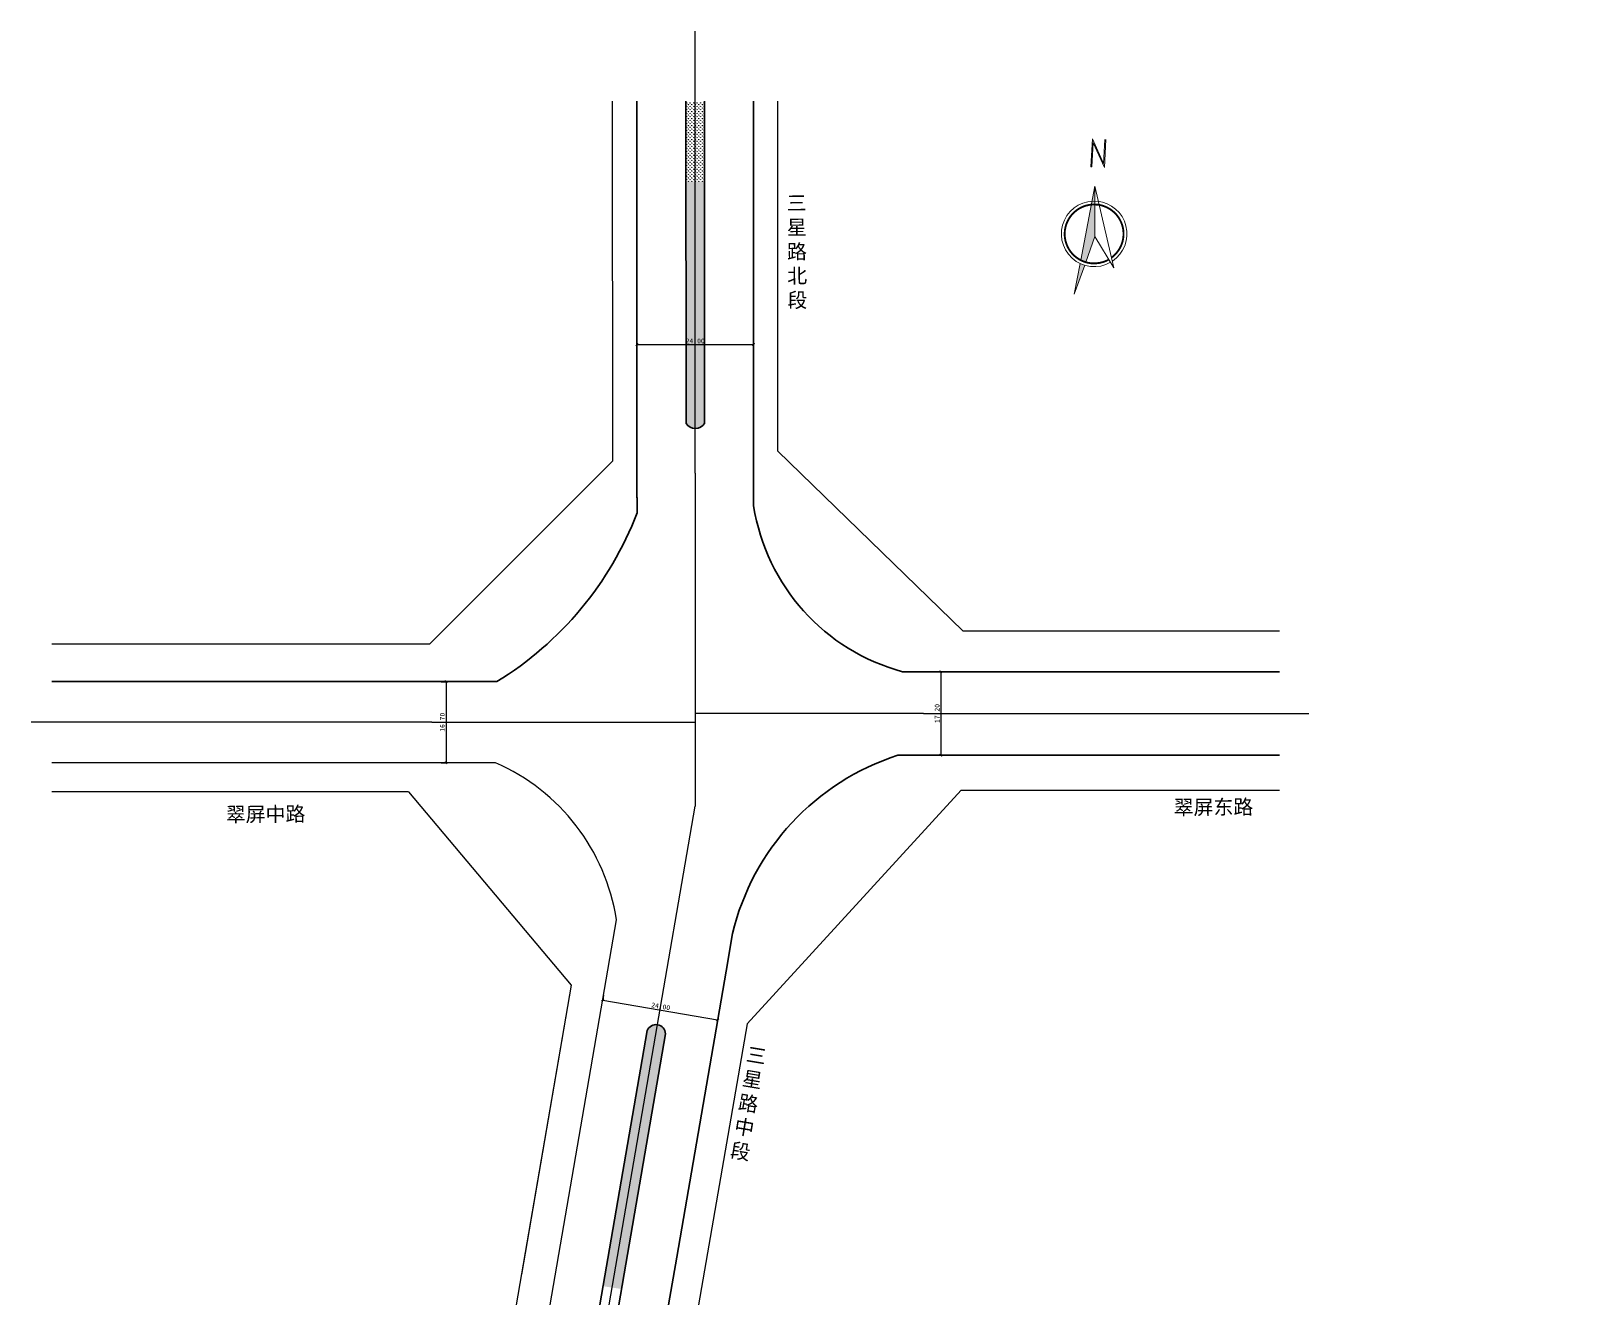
# Model space of a CAD drawing. Header units: millimetres. Extents: x 2848 to 3168, y 1538 to 1800.
import ezdxf

# ---------------------------------------------------------------- set-up
doc = ezdxf.new("R2010")
doc.units = ezdxf.units.MM
for name, color, linetype in [('@-绿化带', 3, 'Continuous'), ('@-道路名称', 7, 'Continuous'), ('RD-侧石线', 5, 'Continuous'), ('RD-红线', 7, 'Continuous'), ('RD-道路中线', 1, 'Continuous')]:
    doc.layers.add(name, color=color, linetype=linetype)
doc.layers.add('@-设计标注', color=7, linetype='Continuous', lineweight=0)
doc.layers.add('指北针', color=7, linetype='Continuous', lineweight=0)
doc.styles.add('--黑体', font='simhei.ttf')
doc.styles.add('道路名称', font='simhei.ttf', dxfattribs={"height": 3})
doc.dimstyles.new('标志标注', dxfattribs={"dimtxt": 1, "dimasz": 0.5, "dimexe": 0, "dimexo": 0, "dimgap": 0.25, "dimtad": 1, "dimdsep": 46, "dimtxsty": '--黑体', "dimblk": 'ARCHTICK', "dimcen": 0.09, "dimazin": 2, "dimtfac": 1, "dimtmove": 1, "dimatfit": 0, "dimfxl": 1, "dimtolj": 1, "dimtzin": 0, "dimarcsym": 0})

# ---------------------------------------------------------------- blocks, each defined once
blk = doc.blocks.new('指北针')
at = {"layer": '指北针', "color": 0}
for p, q in [((61930.81, 40548.65), (61930.71, 40546.73)), ((61930.81, 40548.65), (61931.58, 40546.95)), ((61931.67, 40548.61), (61931.58, 40546.95)), ((61931.74, 40548.6), (61931.63, 40546.68)), ((61930.87, 40548.37), (61930.78, 40546.72)), ((61930.87, 40548.37), (61931.63, 40546.68)), ((61930.71, 40546.73), (61930.71, 40546.73)), ((61930.78, 40546.72), (61930.71, 40546.73)), ((61930.71, 40546.73), (61930.71, 40546.73)), ((61931.58, 40546.95), (61931.58, 40546.95)), ((61931.58, 40546.95), (61931.58, 40546.95)), ((61931.63, 40546.68), (61931.63, 40546.68)), ((61931.63, 40546.68), (61931.63, 40546.68)), ((61930.98, 40545.41), (61930.01, 40540.33)), ((61930.98, 40545.41), (61930.98, 40541.94)), ((61930.98, 40545.41), (61932.29, 40539.8)), ((61930.98, 40541.94), (61930.35, 40540.19)), ((61932.29, 40539.8), (61930.98, 40541.94)), ((61929.97, 40540.1), (61929.57, 40537.99)), ((61930.28, 40539.98), (61929.57, 40537.99))]:
    blk.add_line(p, q, dxfattribs=at)
at = {"layer": '指北针', "color": 0, "const_width": 0.129}
for points in [[(61931.19, 40544.13, 1), (61930.67, 40540.12, 0.030023), (61930.91, 40540.11, 33.307369)], [(61932.12, 40540.5, 0.691005), (61931.11, 40544.14, 0.030023)], [(61930.91, 40540.11, 0.132908), (61931.94, 40540.37, 0.132908)]]:
    blk.add_lwpolyline(points, format="xyb", dxfattribs=at)
at = {"layer": '指北针', "color": 0}
for start, end in [(82.6567, 299.982), (303.7615, 84.2302)]:
    blk.add_arc((61930.93, 40542.13), 2.25, start, end, dxfattribs=at)
for points in [[(61930.78, 40546.72), (61930.71, 40546.73), (61930.87, 40548.37), (61930.81, 40548.65)], [(61931.63, 40546.68), (61930.87, 40548.37), (61931.58, 40546.95), (61930.81, 40548.65)], [(61931.63, 40546.68), (61931.58, 40546.95), (61931.74, 40548.6), (61931.67, 40548.61)], [(61930.98, 40545.41), (61930.98, 40541.94), (61930.01, 40540.33), (61930.35, 40540.19)], [(61929.97, 40540.1), (61930.28, 40539.98), (61929.57, 40537.99)]]:
    blk.add_solid(points, dxfattribs=at)
blk = doc.blocks.new('_ArchTick')
at = {"color": 0, "linetype": 'ByBlock', "const_width": 0.4}
blk.add_lwpolyline([(-0.5, -0.5), (0.5, 0.5)], dxfattribs=at)
blk = doc.blocks.new('*D3')
at = {"layer": '@-设计标注', "color": 0, "lineweight": -2}
for p, q in [((2973, 1736.92), (2973, 1735.92)), ((2973, 1735.92), (2997, 1735.92)), ((2997, 1736.92), (2997, 1735.92))]:
    blk.add_line(p, q, dxfattribs=at)
at = {"layer": 'Defpoints', "color": 0}
for p in [(2973, 1739.46), (2997, 1739.46), (2997, 1735.92)]:
    blk.add_point(p, dxfattribs=at)
at = {"layer": '@-设计标注', "color": 0, "lineweight": -2, "xscale": 0.5, "yscale": 0.5, "zscale": 0.5, "rotation": 180}
blk.add_blockref('_ArchTick', (2973, 1735.92), dxfattribs=at)
at = {"layer": '@-设计标注', "color": 0, "lineweight": -2, "xscale": 0.5, "yscale": 0.5, "zscale": 0.5}
blk.add_blockref('_ArchTick', (2997, 1735.92), dxfattribs=at)
at = {"layer": '@-设计标注', "color": 0, "insert": (2985, 1736.67), "char_height": 1, "attachment_point": 5, "style": '--黑体'}
blk.add_mtext('\\A1;24.00', dxfattribs=at)
blk = doc.blocks.new('_None')
blk = doc.blocks.new('*D4')
at = {"layer": '@-设计标注', "color": 0, "lineweight": -2}
for p, q in [((2932.72, 1666.56), (2933.72, 1666.56)), ((2933.72, 1666.56), (2933.72, 1649.86)), ((2932.72, 1649.86), (2933.72, 1649.86))]:
    blk.add_line(p, q, dxfattribs=at)
at = {"layer": 'Defpoints', "color": 0}
for p in [(2930.82, 1666.56), (2930.82, 1649.86), (2933.72, 1649.86)]:
    blk.add_point(p, dxfattribs=at)
at = {"layer": '@-设计标注', "color": 0, "lineweight": -2, "xscale": 0.5, "yscale": 0.5, "zscale": 0.5}
for p, rotation in [((2933.72, 1666.56), 90), ((2933.72, 1649.86), 270)]:
    blk.add_blockref('_ArchTick', p, dxfattribs=dict(at, rotation=rotation))
at = {"layer": '@-设计标注', "color": 0, "insert": (2932.97, 1658.21), "char_height": 1, "attachment_point": 5, "rotation": 90, "style": '--黑体'}
blk.add_mtext('\\A1;16.70', dxfattribs=at)
blk = doc.blocks.new('*D5')
at = {"layer": '@-设计标注', "color": 0, "lineweight": -2}
for p, q in [((3034.53, 1668.62), (3035.53, 1668.62)), ((3035.53, 1668.62), (3035.53, 1651.42)), ((3034.53, 1651.42), (3035.53, 1651.42))]:
    blk.add_line(p, q, dxfattribs=at)
at = {"layer": 'Defpoints', "color": 0}
for p in [(3031.97, 1668.62), (3031.97, 1651.42), (3035.53, 1651.42)]:
    blk.add_point(p, dxfattribs=at)
at = {"layer": '@-设计标注', "color": 0, "lineweight": -2, "xscale": 0.5, "yscale": 0.5, "zscale": 0.5}
for p, rotation in [((3035.53, 1668.62), 90), ((3035.53, 1651.42), 270)]:
    blk.add_blockref('_ArchTick', p, dxfattribs=dict(at, rotation=rotation))
at = {"layer": '@-设计标注', "color": 0, "insert": (3034.77, 1660.02), "char_height": 1, "attachment_point": 5, "rotation": 90, "style": '--黑体'}
blk.add_mtext('\\A1;17.20', dxfattribs=at)
blk = doc.blocks.new('*D6')
at = {"layer": '@-设计标注', "color": 0, "lineweight": -2}
for p, q in [((2966.12, 1602.03), (2965.96, 1601.04)), ((2965.96, 1601.04), (2989.61, 1596.96)), ((2989.78, 1597.95), (2989.61, 1596.96))]:
    blk.add_line(p, q, dxfattribs=at)
at = {"layer": 'Defpoints', "color": 0}
for p in [(2966.64, 1604.99), (2990.29, 1600.91), (2989.61, 1596.96)]:
    blk.add_point(p, dxfattribs=at)
at = {"layer": '@-设计标注', "color": 0, "lineweight": -2, "xscale": 0.5, "yscale": 0.5, "zscale": 0.5}
for p, rotation in [((2965.96, 1601.04), 170.2173103563558), ((2989.61, 1596.96), 350.2173103563558)]:
    blk.add_blockref('_ArchTick', p, dxfattribs=dict(at, rotation=rotation))
at = {"layer": '@-设计标注', "color": 0, "insert": (2977.91, 1599.75), "char_height": 1, "attachment_point": 5, "rotation": 350.2173, "style": '--黑体'}
blk.add_mtext('\\A1;24.00', dxfattribs=at)

msp = doc.modelspace()

# ---------------------------------------------------------------- hatches: boundary and pattern name
h = msp.add_hatch()
h.set_pattern_fill('GRASS', color=3)
h.paths.add_polyline_path([(3168.262, 1686.538), (3164.462, 1686.538), (3164.462, 1591.538), (3168.262, 1591.538)])
at = {"layer": '@-绿化带'}
h = msp.add_hatch(dxfattribs=at)
h.set_pattern_fill('GRASS', color=3, scale=0.02)
h.paths.add_polyline_path([(2986.883, 1785.991), (2983.083, 1785.99), (2983.09, 1769.464), (2986.89, 1769.464)])
h = msp.add_hatch(dxfattribs=at)
h.set_pattern_fill('GRASS', color=3, scale=0.02)
h.paths.add_polyline_path([(2986.89, 1769.464), (2983.09, 1769.464), (2983.101, 1739.464), (2986.901, 1739.464)])
h.paths.add_polyline_path([(2986.901, 1739.464), (2983.101, 1739.464), (2983.109, 1720.34), (2983.109, 1719.687, 0.5443647), (2986.909, 1719.687), (2986.909, 1720.342)])
h.paths.add_polyline_path([(2978.868, 1594.112, 0.8250111), (2975.123, 1594.758), (2972.188, 1577.735), (2976.044, 1577.735)])
h.paths.add_polyline_path([(2976.044, 1577.735), (2972.188, 1577.735), (2967.108, 1548.273), (2970.964, 1548.273)])
h.paths.add_polyline_path([(2970.964, 1548.273), (2967.108, 1548.273), (2966.053, 1542.151), (2969.814, 1541.602)])

# ---------------------------------------------------------------- linework, layer by layer
at = {"layer": '@-绿化带', "color": 3, "lineweight": 30}
for p, q in [((2965.392, 1538.32), (2975.123, 1594.758)), ((2969.248, 1538.32), (2978.868, 1594.112))]:
    msp.add_line(p, q, dxfattribs=at)
for points in [[(2983.083, 1785.99), (2983.109, 1720.34), (2983.109, 1719.687)], [(2986.883, 1785.991), (2986.909, 1720.342), (2986.909, 1719.687)]]:
    msp.add_lwpolyline(points, dxfattribs=at)
for centre, radius, start, end in [((2985.009, 1720.915), 2.262, 212.87538, 327.12462), ((2976.933, 1594.072), 1.935, 1.17129, 159.26333)]:
    msp.add_arc(centre, radius, start, end, dxfattribs=at)
at = {"layer": 'RD-侧石线', "lineweight": 30}
for p, q in [((2973.014, 1707.391), (2972.983, 1785.983)), ((2973.016, 1701.577), (2973.014, 1707.391)), ((2852.611, 1666.564), (2944.169, 1666.564))]:
    msp.add_line(p, q, dxfattribs=at)
at = {"layer": 'RD-侧石线'}
msp.add_line((2955.141, 1538.32), (2968.801, 1617.549), dxfattribs=at)
at = {"layer": 'RD-侧石线', "lineweight": 30}
for points in [[(2973.016, 1701.273), (2973.014, 1707.391), (2972.983, 1785.983)], [(2996.983, 1785.995), (2997.009, 1720.346), (2997.015, 1702.724)], [(2996.983, 1785.995), (2997.009, 1720.346), (2997.015, 1702.724)], [(3027.651, 1668.62), (3105.184, 1668.62)], [(3026.708, 1651.421), (3105.184, 1651.421)], [(2979.497, 1538.32), (2981.185, 1548.111), (2991.341, 1607.011), (2992.672, 1614.735)]]:
    msp.add_lwpolyline(points, dxfattribs=at)
for points in [[(2997.015, 1702.724, 0.2963558), (3027.651, 1668.62, 0.4141009)], [(2944.169, 1666.564, 0.1655996), (2973.016, 1701.273, 0.4143263)], [(3026.708, 1651.421, 0.2621153), (2992.672, 1614.735, 0.3650444)]]:
    msp.add_lwpolyline(points, format="xyb", dxfattribs=at)
at = {"layer": 'RD-侧石线'}
msp.add_lwpolyline([(2943.927, 1649.86), (2852.611, 1649.86)], dxfattribs=at)
msp.add_arc((2926.898, 1611.021), 42.408, 8.85502, 66.32503, dxfattribs=at)
at = {"layer": 'RD-红线'}
for points in [[(2968.012, 1711.982), (2967.983, 1785.983)], [(2968.012, 1711.982), (2967.983, 1785.983)], [(3002.011, 1713.99), (3001.983, 1785.983)], [(3002.011, 1713.99), (3001.983, 1785.983)], [(2930.4, 1674.356), (2968.012, 1711.982)], [(3040.084, 1676.991), (3002.011, 1713.99)], [(3040.084, 1676.991), (3105.184, 1676.991)], [(2852.611, 1674.356), (2930.4, 1674.356)], [(2925.996, 1643.875), (2852.611, 1643.875)], [(2925.996, 1643.875), (2959.489, 1604.113)], [(2959.489, 1604.113), (2948.145, 1538.32)], [(2959.489, 1604.113), (2949.229, 1544.606)], [(2995.664, 1596.184), (2985.687, 1538.32)]]:
    msp.add_lwpolyline(points, dxfattribs=at)
at = {"layer": 'RD-红线', "flags": 128}
for points in [[(3039.706, 1644.249), (2995.664, 1596.184)], [(3039.706, 1644.249), (3105.184, 1644.249)]]:
    msp.add_lwpolyline(points, dxfattribs=at)
at = {"layer": 'RD-道路中线'}
for p, q in [((2985.013, 1709.464), (2985.013, 1640.949)), ((2930.816, 1658.214), (2848.344, 1658.214))]:
    msp.add_line(p, q, dxfattribs=at)
for points in [[(2985.013, 1709.464), (2985.013, 1800.432)], [(2930.816, 1658.214), (2985.013, 1658.214)], [(3031.974, 1660.02), (2985.013, 1660.02)], [(3031.974, 1660.02), (3111.229, 1660.02)], [(2967.318, 1538.32), (2985.013, 1640.949)]]:
    msp.add_lwpolyline(points, dxfattribs=at)

# ---------------------------------------------------------------- block references
at = {"color": 18, "true_color": 0x000000, "xscale": 3, "yscale": 3, "zscale": 3}
msp.add_blockref('指北针', (-182725.712, -119867.687), dxfattribs=at)

# ---------------------------------------------------------------- texts
at = {"layer": '@-道路名称', "ltscale": 5, "char_height": 3, "attachment_point": 1, "style": '道路名称'}
for s, width, insert, rotation in [('三星路北段', 3, (3003.785, 1766.552), 0.49292), ('翠屏中路', 18.72072, (2888.389, 1640.73), 0.49292), ('翠屏东路', 18.72072, (3083.429, 1642.191), 0.49292), ('三星路中段', 3, (2995.821, 1591.468), 350.49253)]:
    msp.add_mtext_dynamic_manual_height_columns(s, width=width, gutter_width=12.5, heights=[0], dxfattribs=dict(at, insert=insert, rotation=rotation))

# ---------------------------------------------------------------- dimensions: what is measured, and where the dimension line sits
at = {"layer": '@-设计标注'}
dim = msp.add_linear_dim(base=(2997.001, 1735.916), p1=(2973.001, 1739.464), p2=(2997.001, 1739.464), dimstyle='标志标注', override={"dimzin": 0, "dimldrblk": 'None', "dimfxlon": 1}, dxfattribs=at)
dim.commit()
dim.dimension.update_dxf_attribs({"geometry": '*D3', "text_midpoint": (2985.001, 1736.672)})
for base, p1, p2, picture, middle in [((2933.724, 1649.86), (2930.816, 1666.564), (2930.816, 1649.86), '*D4', (2932.968, 1658.212)), ((3035.526, 1651.421), (3031.974, 1668.62), (3031.974, 1651.421), '*D5', (3034.77, 1660.021))]:
    dim = msp.add_linear_dim(base=base, p1=p1, p2=p2, angle=90, dimstyle='标志标注', override={"dimzin": 0, "dimldrblk": 'None', "dimfxlon": 1}, dxfattribs=at)
    dim.commit()
    dim.dimension.update_dxf_attribs({"geometry": picture, "text_midpoint": middle})
dim = msp.add_aligned_dim(p1=(2966.635, 1604.987), p2=(2990.289, 1600.909), distance=-4.003, dimstyle='标志标注', override={"dimzin": 0, "dimldrblk": 'None', "dimfxlon": 1}, dxfattribs=at)
dim.commit()
dim.dimension.update_dxf_attribs({"geometry": '*D6', "text_midpoint": (2977.91, 1599.747)})

doc.saveas('drawing.dxf')
